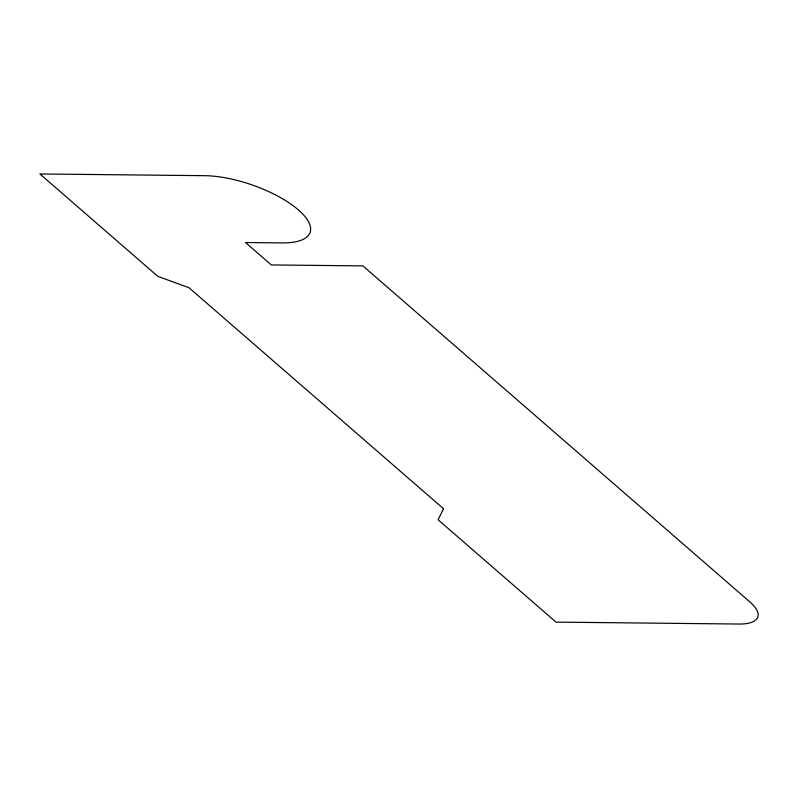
<?xml version="1.0" encoding="UTF-8"?>
<svg xmlns="http://www.w3.org/2000/svg" width="798" height="798" viewBox="0 0 798 798"><rect width="100%" height="100%" fill="white"/><g stroke="black" fill="none" stroke-linecap="round" stroke-linejoin="round"><path stroke-width="1.2" d="M443.508 508.725L438.092 519.737L556.006 622.121L739.138 624.036A47.032 17.237 19.1 0 0 749.96 602.001L362.881 265.884L271.31 264.936L245.505 242.522L282.133 242.911A70.553 25.855 19.1 0 0 298.362 209.864A70.553 25.855 19.1 0 0 204.717 175.68L39.9 173.964L157.814 276.357L189.026 287.749L443.508 508.725"/></g></svg>
